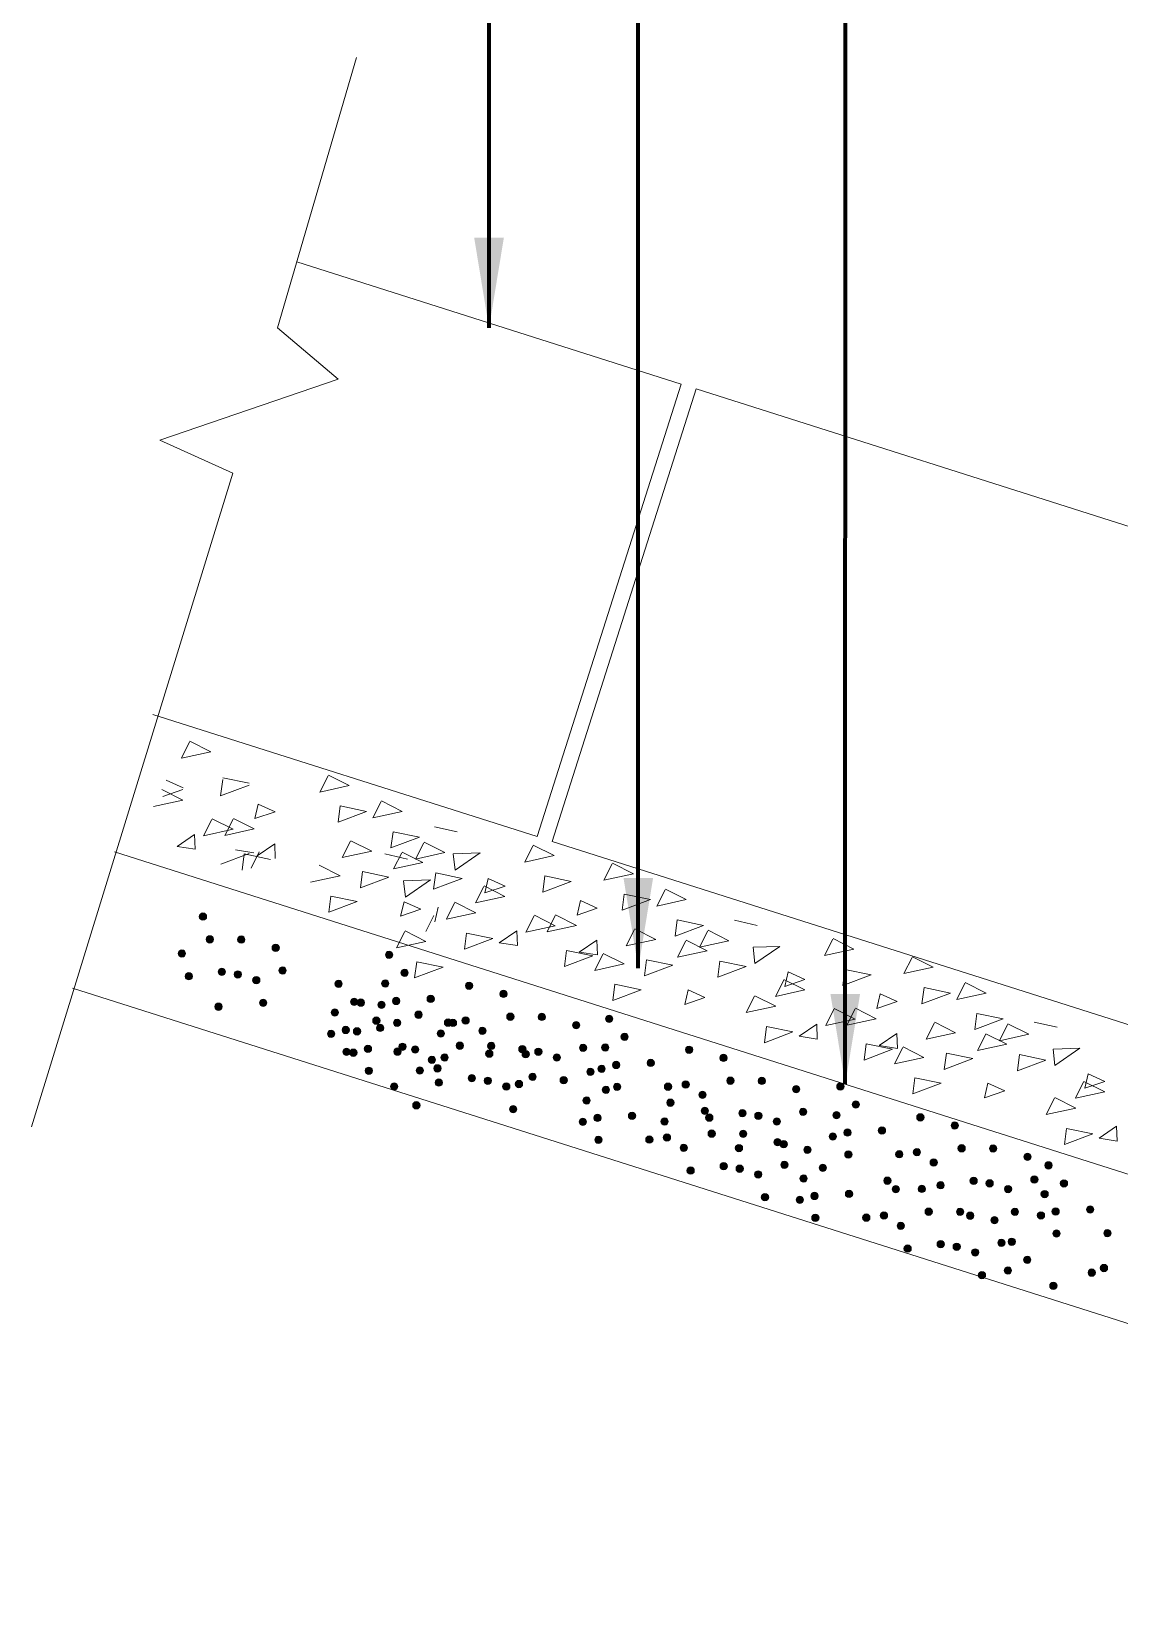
# Model space of a CAD drawing. Header units: inches. Extents: x 15 to 141071, y -30183 to 14738.
# Drawn here: x 73484.96 to 73493.4, y -30115.98 to -30103.7 of the extents above; entities that cross this region are included whole.
import ezdxf

# ---------------------------------------------------------------- set-up
doc = ezdxf.new("R2010")
doc.units = ezdxf.units.IN
doc.header["$MEASUREMENT"] = 0
doc.layers.add('LINE', color=7, linetype='Continuous')
doc.styles.get("Standard").update_dxf_attribs({"font": 'arial.ttf'})
doc.dimstyles.get("Standard").update_dxf_attribs({"dimtxt": 0.18, "dimasz": 0.18, "dimexe": 0.18, "dimexo": 0.0625, "dimgap": 0.09, "dimtad": 0, "dimtih": 1, "dimtoh": 1, "dimdec": 4, "dimzin": 0, "dimdsep": 46, "dimtxsty": 'Standard', "dimcen": 0.09, "dimadec": 0, "dimazin": 0, "dimtfac": 1, "dimtdec": 4, "dimtofl": 0, "dimtmove": 0, "dimatfit": 3, "dimfxl": 1, "dimtolj": 1, "dimtzin": 0, "dimarcsym": 0})

msp = doc.modelspace()

# ---------------------------------------------------------------- hatches: boundary and pattern name
at = {"layer": 'LINE', "lineweight": 20, "ltscale": 0.5}
for points in [[(73486.319116, -30110.576059, -1), (73486.265516, -30110.556911, -1)], [(73486.372564, -30110.752643, -1), (73486.318964, -30110.733495, -1)], [(73486.616304, -30110.754433, -1), (73486.562704, -30110.735284, -1)], [(73486.155682, -30110.862768, -1), (73486.102083, -30110.84362, -1)], [(73486.883345, -30110.818228, -1), (73486.829745, -30110.799079, -1)], [(73487.764874, -30110.860966, -1), (73487.708107, -30110.865091, -1)], [(73486.465733, -30111.005137, -1), (73486.412134, -30110.985989, -1)], [(73486.5898, -30111.024712, -1), (73486.536201, -30111.005564, -1)], [(73486.936793, -30110.994811, -1), (73486.883194, -30110.975663, -1)], [(73487.885074, -30111.000932, -1), (73487.828307, -30111.005057, -1)], [(73486.20913, -30111.039352, -1), (73486.155531, -30111.020204, -1)], [(73486.732774, -30111.068932, -1), (73486.679175, -30111.049784, -1)], [(73487.373094, -30111.085998, -1), (73487.316327, -30111.090123, -1)], [(73487.735133, -30111.083751, -1), (73487.678365, -30111.087876, -1)], [(73488.383899, -30111.11256, -1), (73488.3303, -30111.093412, -1)], [(73486.439229, -30111.275417, -1), (73486.38563, -30111.256269, -1)], [(73486.786222, -30111.245516, -1), (73486.732623, -30111.226368, -1)], [(73487.493294, -30111.225964, -1), (73487.436527, -30111.230089, -1)], [(73487.545836, -30111.232198, -1), (73487.489068, -30111.236323, -1)], [(73487.706495, -30111.249438, -1), (73487.649727, -30111.253563, -1)], [(73487.820182, -30111.219422, -1), (73487.763415, -30111.223547, -1)], [(73488.087828, -30111.203405, -1), (73488.03106, -30111.20753, -1)], [(73488.65094, -30111.176355, -1), (73488.597341, -30111.157207, -1)], [(73487.343353, -30111.308783, -1), (73487.286586, -30111.312908, -1)], [(73487.666036, -30111.372164, -1), (73487.609268, -30111.376289, -1)], [(73487.826694, -30111.389404, -1), (73487.769927, -30111.39353, -1)], [(73487.992119, -30111.337592, -1), (73487.93852, -30111.318444, -1)], [(73488.220466, -30111.39927, -1), (73488.166866, -30111.380122, -1)], [(73488.25916, -30111.401387, -1), (73488.205561, -30111.382239, -1)], [(73488.357395, -30111.38284, -1), (73488.303796, -30111.363692, -1)], [(73488.704388, -30111.352939, -1), (73488.650789, -30111.333791, -1)], [(73488.948128, -30111.354729, -1), (73488.894529, -30111.335581, -1)], [(73489.472256, -30111.357825, -1), (73489.415489, -30111.36195, -1)], [(73487.314715, -30111.47447, -1), (73487.257947, -30111.478595, -1)], [(73487.428403, -30111.444454, -1), (73487.371635, -30111.448579, -1)], [(73487.516094, -30111.454983, -1), (73487.459327, -30111.459108, -1)], [(73487.696048, -30111.428437, -1), (73487.639281, -30111.432562, -1)], [(73488.16486, -30111.483792, -1), (73488.111261, -30111.464644, -1)], [(73488.487507, -30111.463065, -1), (73488.433907, -30111.443917, -1)], [(73489.215169, -30111.418524, -1), (73489.16157, -30111.399376, -1)], [(73489.592456, -30111.497791, -1), (73489.535689, -30111.501916, -1)], [(73487.434915, -30111.614436, -1), (73487.378147, -30111.618562, -1)], [(73487.487456, -30111.62067, -1), (73487.430689, -30111.624795, -1)], [(73487.601144, -30111.590654, -1), (73487.544377, -30111.594779, -1)], [(73487.828686, -30111.624302, -1), (73487.775086, -30111.605154, -1)], [(73487.868789, -30111.574637, -1), (73487.812022, -30111.578762, -1)], [(73487.965616, -30111.607872, -1), (73487.912016, -30111.588724, -1)], [(73488.312608, -30111.577971, -1), (73488.259009, -30111.558823, -1)], [(73488.540955, -30111.639649, -1), (73488.487355, -30111.620501, -1)], [(73488.556348, -30111.579761, -1), (73488.502749, -30111.560613, -1)], [(73488.797557, -30111.605434, -1), (73488.743958, -30111.586286, -1)], [(73488.823389, -30111.643556, -1), (73488.76979, -30111.624408, -1)], [(73488.921624, -30111.625008, -1), (73488.868025, -30111.60586, -1)], [(73489.268617, -30111.595108, -1), (73489.215018, -30111.57596, -1)], [(73489.442515, -30111.580611, -1), (73489.385747, -30111.584736, -1)], [(73490.091281, -30111.60942, -1), (73490.037682, -30111.590272, -1)], [(73487.607656, -30111.760636, -1), (73487.550889, -30111.764761, -1)], [(73488.001427, -30111.770502, -1), (73487.947828, -30111.751354, -1)], [(73488.095727, -30111.688097, -1), (73488.042127, -30111.668949, -1)], [(73488.138357, -30111.754072, -1), (73488.084758, -30111.734923, -1)], [(73488.193962, -30111.669549, -1), (73488.140363, -30111.650401, -1)], [(73489.064598, -30111.669229, -1), (73489.010999, -30111.650081, -1)], [(73489.413877, -30111.746298, -1), (73489.357109, -30111.750423, -1)], [(73489.527565, -30111.716281, -1), (73489.470797, -30111.720406, -1)], [(73489.79521, -30111.700265, -1), (73489.738443, -30111.70439, -1)], [(73490.358322, -30111.673215, -1), (73490.304723, -30111.654067, -1)], [(73487.802182, -30111.894581, -1), (73487.748583, -30111.875433, -1)], [(73488.149175, -30111.864681, -1), (73488.095576, -30111.845533, -1)], [(73488.405777, -30111.830466, -1), (73488.352178, -30111.811318, -1)], [(73488.529845, -30111.85004, -1), (73488.476245, -30111.830892, -1)], [(73488.672818, -30111.894261, -1), (73488.619219, -30111.875113, -1)], [(73488.771054, -30111.875713, -1), (73488.717454, -30111.856565, -1)], [(73488.876837, -30111.82014, -1), (73488.823238, -30111.800992, -1)], [(73489.118046, -30111.845813, -1), (73489.064447, -30111.826665, -1)], [(73489.327224, -30111.768783, -1), (73489.270457, -30111.772908, -1)], [(73489.927848, -30111.896129, -1), (73489.874248, -30111.876981, -1)], [(73490.064777, -30111.879699, -1), (73490.011178, -30111.860551, -1)], [(73490.41177, -30111.849799, -1), (73490.358171, -30111.83065, -1)], [(73490.65551, -30111.851588, -1), (73490.601911, -30111.83244, -1)], [(73491.266873, -30111.88263, -1), (73491.210106, -30111.886756, -1)], [(73489.297482, -30111.991569, -1), (73489.240715, -30111.995694, -1)], [(73489.447424, -30111.908749, -1), (73489.390657, -30111.912875, -1)], [(73489.534077, -30111.886264, -1), (73489.477309, -30111.890389, -1)], [(73489.946249, -30112.020378, -1), (73489.892649, -30112.00123, -1)], [(73490.194889, -30111.959924, -1), (73490.141289, -30111.940776, -1)], [(73490.922551, -30111.915383, -1), (73490.868952, -30111.896235, -1)], [(73487.974924, -30112.040781, -1), (73487.921324, -30112.021633, -1)], [(73488.726266, -30112.070845, -1), (73488.672667, -30112.051697, -1)], [(73489.382532, -30112.127239, -1), (73489.325765, -30112.131365, -1)], [(73489.650178, -30112.111223, -1), (73489.59341, -30112.115348, -1)], [(73490.21329, -30112.084173, -1), (73490.159691, -30112.065025, -1)], [(73490.248337, -30112.136508, -1), (73490.194737, -30112.11736, -1)], [(73490.504939, -30112.102293, -1), (73490.45134, -30112.083145, -1)], [(73490.629007, -30112.121868, -1), (73490.575407, -30112.10272, -1)], [(73490.975999, -30112.091967, -1), (73490.9224, -30112.072819, -1)], [(73491.237132, -30112.105416, -1), (73491.180364, -30112.109541, -1)], [(73491.387073, -30112.022597, -1), (73491.330306, -30112.026722, -1)], [(73491.885898, -30112.134225, -1), (73491.832299, -30112.115077, -1)], [(73489.268844, -30112.157256, -1), (73489.212077, -30112.161381, -1)], [(73489.901344, -30112.166409, -1), (73489.847745, -30112.14726, -1)], [(73490.266738, -30112.260757, -1), (73490.213139, -30112.241609, -1)], [(73490.510478, -30112.262547, -1), (73490.456879, -30112.243398, -1)], [(73490.77198, -30112.166088, -1), (73490.718381, -30112.14694, -1)], [(73491.322182, -30112.241087, -1), (73491.265414, -30112.245212, -1)], [(73491.589827, -30112.22507, -1), (73491.53306, -30112.229195, -1)], [(73492.152939, -30112.19802, -1), (73492.09934, -30112.178872, -1)], [(73489.389044, -30112.297222, -1), (73489.332277, -30112.301347, -1)], [(73489.782815, -30112.307087, -1), (73489.729216, -30112.287939, -1)], [(73489.919745, -30112.290657, -1), (73489.866146, -30112.271509, -1)], [(73490.049857, -30112.370882, -1), (73489.996257, -30112.351734, -1)], [(73490.478436, -30112.372573, -1), (73490.424837, -30112.353424, -1)], [(73490.777519, -30112.326341, -1), (73490.72392, -30112.307193, -1)], [(73490.825428, -30112.342672, -1), (73490.771829, -30112.323524, -1)], [(73491.011095, -30112.374401, -1), (73490.954328, -30112.378526, -1)], [(73491.208494, -30112.271103, -1), (73491.151726, -30112.275228, -1)], [(73492.206387, -30112.374604, -1), (73492.152788, -30112.355456, -1)], [(73492.450127, -30112.376394, -1), (73492.396528, -30112.357246, -1)], [(73490.830967, -30112.502925, -1), (73490.777368, -30112.483777, -1)], [(73491.328694, -30112.411069, -1), (73491.271926, -30112.415194, -1)], [(73491.722465, -30112.420935, -1), (73491.668865, -30112.401786, -1)], [(73491.859394, -30112.404504, -1), (73491.805795, -30112.385356, -1)], [(73491.989506, -30112.48473, -1), (73491.935906, -30112.465581, -1)], [(73492.717168, -30112.440189, -1), (73492.663569, -30112.421041, -1)], [(73492.881975, -30112.495221, -1), (73492.825208, -30112.499346, -1)], [(73490.103305, -30112.547466, -1), (73490.049705, -30112.528318, -1)], [(73490.359907, -30112.513251, -1), (73490.306308, -30112.494103, -1)], [(73490.483974, -30112.532826, -1), (73490.430375, -30112.513678, -1)], [(73490.626948, -30112.577046, -1), (73490.573349, -30112.557898, -1)], [(73490.981354, -30112.597186, -1), (73490.924586, -30112.601312, -1)], [(73491.131295, -30112.514367, -1), (73491.074528, -30112.518492, -1)], [(73491.63012, -30112.625996, -1), (73491.576521, -30112.606848, -1)], [(73492.299556, -30112.627099, -1), (73492.245957, -30112.60795, -1)], [(73492.770616, -30112.616773, -1), (73492.717017, -30112.597624, -1)], [(73490.680396, -30112.75363, -1), (73490.626797, -30112.734482, -1)], [(73491.066404, -30112.732857, -1), (73491.009636, -30112.736982, -1)], [(73491.334049, -30112.71684, -1), (73491.277282, -30112.720966, -1)], [(73491.695961, -30112.691214, -1), (73491.642362, -30112.672066, -1)], [(73491.897161, -30112.689791, -1), (73491.843562, -30112.670642, -1)], [(73492.042954, -30112.661313, -1), (73491.989354, -30112.642165, -1)], [(73492.423624, -30112.646673, -1), (73492.370024, -30112.627525, -1)], [(73492.566597, -30112.690894, -1), (73492.512998, -30112.671745, -1)], [(73492.852234, -30112.718007, -1), (73492.795467, -30112.722132, -1)], [(73493.002175, -30112.635187, -1), (73492.945408, -30112.639313, -1)], [(73490.952716, -30112.762873, -1), (73490.895948, -30112.766999, -1)], [(73491.950609, -30112.866375, -1), (73491.89701, -30112.847226, -1)], [(73492.194349, -30112.868164, -1), (73492.14075, -30112.849016, -1)], [(73492.620045, -30112.867477, -1), (73492.566446, -30112.848329, -1)], [(73492.937284, -30112.853677, -1), (73492.880517, -30112.857803, -1)], [(73493.204929, -30112.837661, -1), (73493.148162, -30112.841786, -1)], [(73491.072916, -30112.90284, -1), (73491.016148, -30112.906965, -1)], [(73491.466687, -30112.912705, -1), (73491.413087, -30112.893557, -1)], [(73491.603616, -30112.896275, -1), (73491.550017, -30112.877127, -1)], [(73491.733728, -30112.9765, -1), (73491.680128, -30112.957352, -1)], [(73492.273053, -30112.897378, -1), (73492.219454, -30112.87823, -1)], [(73492.46139, -30112.931959, -1), (73492.407791, -30112.912811, -1)], [(73492.823596, -30112.883694, -1), (73492.766829, -30112.887819, -1)], [(73492.043778, -30113.118869, -1), (73491.990179, -30113.099721, -1)], [(73492.514838, -30113.108543, -1), (73492.461239, -30113.089395, -1)], [(73492.59683, -30113.088057, -1), (73492.540063, -30113.092182, -1)], [(73492.943796, -30113.02366, -1), (73492.887029, -30113.027785, -1)], [(73493.337567, -30113.033525, -1), (73493.283968, -30113.014377, -1)], [(73491.787176, -30113.153084, -1), (73491.733576, -30113.133936, -1)], [(73492.167846, -30113.138444, -1), (73492.114246, -30113.119295, -1)], [(73492.310819, -30113.182664, -1), (73492.25722, -30113.163516, -1)], [(73492.71703, -30113.228023, -1), (73492.660263, -30113.232148, -1)], [(73492.364267, -30113.359248, -1), (73492.310668, -30113.3401, -1)], [(73492.567089, -30113.310842, -1), (73492.510322, -30113.314968, -1)], [(73493.215855, -30113.339652, -1), (73493.162256, -30113.320503, -1)], [(73493.311063, -30113.303805, -1), (73493.257464, -30113.284657, -1)], [(73492.919784, -30113.430496, -1), (73492.863017, -30113.434622, -1)]]:
    msp.add_hatch(color=7, dxfattribs=at).paths.add_polyline_path(points)

# ---------------------------------------------------------------- linework, layer by layer
at = {"layer": 'LINE', "color": 7, "lineweight": 20, "ltscale": 0.5}
for p, q in [((73490.003485, -30106.434097), (73487.020534, -30105.485263)), ((73490.003485, -30106.434097), (73488.886425, -30109.945917)), ((73490.119135, -30106.470884), (73489.002075, -30109.982704)), ((73495.354165, -30108.136073), (73490.119135, -30106.470884)), ((73488.886425, -30109.945917), (73485.903473, -30108.997082)), ((73486.187984, -30109.209741), (73486.124305, -30109.336346)), ((73486.352522, -30109.286511), (73486.190388, -30109.204962)), ((73486.124305, -30109.336346), (73486.352522, -30109.286511)), ((73486.007809, -30109.508768), (73486.138251, -30109.567545)), ((73486.429303, -30109.628347), (73486.445346, -30109.502512)), ((73486.44744, -30109.489334), (73486.651698, -30109.53212)), ((73487.263314, -30109.473021), (73487.199635, -30109.599626)), ((73487.427852, -30109.549791), (73487.265718, -30109.468242)), ((73486.13579, -30109.662016), (73485.973656, -30109.580467)), ((73486.136157, -30109.580723), (73485.979456, -30109.63447)), ((73486.649605, -30109.545298), (73486.429303, -30109.628347)), ((73487.199635, -30109.599626), (73487.427852, -30109.549791)), ((73485.907573, -30109.71185), (73486.13579, -30109.662016)), ((73486.694627, -30109.805816), (73486.720886, -30109.693292)), ((73486.851327, -30109.752069), (73486.694627, -30109.805816)), ((73486.720886, -30109.693292), (73486.851327, -30109.752069)), ((73487.340232, -30109.833091), (73487.356276, -30109.707256)), ((73487.560534, -30109.750042), (73487.340232, -30109.833091)), ((73487.356276, -30109.707256), (73487.560534, -30109.750042)), ((73487.674199, -30109.673554), (73487.61052, -30109.800159)), ((73487.61052, -30109.800159), (73487.838737, -30109.750324)), ((73487.838737, -30109.750324), (73487.676603, -30109.668775)), ((73486.36118, -30109.811782), (73486.297501, -30109.938386)), ((73486.297501, -30109.938386), (73486.525718, -30109.888552)), ((73486.525718, -30109.888552), (73486.363584, -30109.807003)), ((73486.525728, -30109.809531), (73486.462049, -30109.936136)), ((73486.462049, -30109.936136), (73486.690265, -30109.886301)), ((73486.690265, -30109.886301), (73486.528132, -30109.804752)), ((73488.265568, -30109.909492), (73488.088627, -30109.869129)), ((73486.090853, -30110.022108), (73486.227339, -30109.928217)), ((73486.227339, -30109.928217), (73486.232293, -30110.043659)), ((73486.712255, -30110.094372), (73486.848741, -30110.000481)), ((73486.848741, -30110.000481), (73486.853695, -30110.115922)), ((73487.436753, -30109.982214), (73487.373074, -30110.108819)), ((73487.601291, -30110.058985), (73487.439157, -30109.977435)), ((73487.751117, -30110.033624), (73487.767161, -30109.907789)), ((73487.971419, -30109.950575), (73487.751117, -30110.033624)), ((73487.767161, -30109.907789), (73487.971419, -30109.950575)), ((73488.005247, -30109.993169), (73487.941568, -30110.119774)), ((73488.169785, -30110.069939), (73488.007651, -30109.98839)), ((73488.852548, -30110.016672), (73488.788869, -30110.143277)), ((73489.017086, -30110.093442), (73488.854952, -30110.011893)), ((73494.237105, -30111.647893), (73489.002075, -30109.982704)), ((73500.888827, -30114.924707), (73485.605679, -30110.063354)), ((73486.232293, -30110.043659), (73486.090853, -30110.022108)), ((73486.650216, -30110.077703), (73486.429914, -30110.160751)), ((73486.687201, -30110.070564), (73486.545761, -30110.049014)), ((73486.596408, -30110.206109), (73486.612452, -30110.080275)), ((73486.612452, -30110.080275), (73486.81671, -30110.123061)), ((73486.729068, -30110.063615), (73486.665389, -30110.190219)), ((73487.373074, -30110.108819), (73487.601291, -30110.058985)), ((73487.880285, -30110.119447), (73487.703343, -30110.079084)), ((73487.834687, -30110.070395), (73487.771008, -30110.196999)), ((73487.999225, -30110.147165), (73487.837091, -30110.065616)), ((73487.941568, -30110.119774), (73488.169785, -30110.069939)), ((73488.233771, -30110.079513), (73488.442332, -30110.072156)), ((73488.248318, -30110.20553), (73488.233771, -30110.079513)), ((73488.442332, -30110.072156), (73488.248318, -30110.20553)), ((73488.788869, -30110.143277), (73489.017086, -30110.093442)), ((73487.127744, -30110.299489), (73487.35596, -30110.249654)), ((73487.35596, -30110.249654), (73487.193827, -30110.168105)), ((73487.513671, -30110.342284), (73487.529715, -30110.21645)), ((73487.733973, -30110.259236), (73487.513671, -30110.342284)), ((73487.529715, -30110.21645), (73487.733973, -30110.259236)), ((73487.771008, -30110.196999), (73487.999225, -30110.147165)), ((73488.082165, -30110.353239), (73488.098208, -30110.227405)), ((73488.098208, -30110.227405), (73488.302467, -30110.27019)), ((73488.929466, -30110.376742), (73488.94551, -30110.250907)), ((73488.94551, -30110.250907), (73489.149768, -30110.293693)), ((73489.467617, -30110.157505), (73489.403938, -30110.28411)), ((73489.403938, -30110.28411), (73489.632155, -30110.234275)), ((73489.632155, -30110.234275), (73489.470021, -30110.152726)), ((73487.848487, -30110.289468), (73488.057048, -30110.282111)), ((73487.863034, -30110.415485), (73487.848487, -30110.289468)), ((73488.057048, -30110.282111), (73487.863034, -30110.415485)), ((73488.302467, -30110.27019), (73488.082165, -30110.353239)), ((73488.471416, -30110.333641), (73488.407736, -30110.460246)), ((73488.635953, -30110.410411), (73488.473819, -30110.328862)), ((73488.47962, -30110.382865), (73488.505879, -30110.270341)), ((73488.63632, -30110.329118), (73488.47962, -30110.382865)), ((73488.505879, -30110.270341), (73488.63632, -30110.329118)), ((73489.149768, -30110.293693), (73488.929466, -30110.376742)), ((73489.878502, -30110.358038), (73489.814823, -30110.484643)), ((73490.04304, -30110.434808), (73489.880906, -30110.353259)), ((73487.26834, -30110.532954), (73487.284384, -30110.407119)), ((73487.488642, -30110.449905), (73487.26834, -30110.532954)), ((73487.284384, -30110.407119), (73487.488642, -30110.449905)), ((73487.826167, -30110.563329), (73487.852426, -30110.450804)), ((73487.852426, -30110.450804), (73487.982867, -30110.509582)), ((73488.092242, -30110.605998), (73488.118501, -30110.493474)), ((73488.245272, -30110.459731), (73488.181593, -30110.586336)), ((73488.409809, -30110.536501), (73488.247676, -30110.454952)), ((73488.407736, -30110.460246), (73488.635953, -30110.410411)), ((73489.19479, -30110.554211), (73489.221049, -30110.441687)), ((73489.351491, -30110.500464), (73489.19479, -30110.554211)), ((73489.221049, -30110.441687), (73489.351491, -30110.500464)), ((73489.544535, -30110.517575), (73489.560579, -30110.39174)), ((73489.764837, -30110.434526), (73489.544535, -30110.517575)), ((73489.560579, -30110.39174), (73489.764837, -30110.434526)), ((73489.814823, -30110.484643), (73490.04304, -30110.434808)), ((73487.982867, -30110.509582), (73487.826167, -30110.563329)), ((73488.084038, -30110.556774), (73488.020359, -30110.683379)), ((73488.181593, -30110.586336), (73488.409809, -30110.536501)), ((73488.861343, -30110.560177), (73488.797664, -30110.686782)), ((73489.025881, -30110.636947), (73488.863747, -30110.555398)), ((73489.025891, -30110.557926), (73488.962212, -30110.684531)), ((73489.190429, -30110.634697), (73489.028295, -30110.553147)), ((73489.95542, -30110.718108), (73489.971464, -30110.592273)), ((73489.971464, -30110.592273), (73490.175722, -30110.635059)), ((73490.592613, -30110.634751), (73490.415671, -30110.594388)), ((73487.857894, -30110.682864), (73487.794215, -30110.809469)), ((73488.022432, -30110.759634), (73487.860298, -30110.678085)), ((73488.322189, -30110.819801), (73488.338233, -30110.693966)), ((73488.542491, -30110.736752), (73488.322189, -30110.819801)), ((73488.338233, -30110.693966), (73488.542491, -30110.736752)), ((73488.591016, -30110.770503), (73488.727502, -30110.676613)), ((73488.727502, -30110.676613), (73488.732456, -30110.792054)), ((73488.797664, -30110.686782), (73489.025881, -30110.636947)), ((73488.962212, -30110.684531), (73489.190429, -30110.634697)), ((73489.212419, -30110.842767), (73489.348904, -30110.748876)), ((73489.348904, -30110.748876), (73489.353859, -30110.864318)), ((73489.641056, -30110.666698), (73489.577377, -30110.793303)), ((73489.577377, -30110.793303), (73489.805594, -30110.743468)), ((73489.805594, -30110.743468), (73489.64346, -30110.661919)), ((73490.175722, -30110.635059), (73489.95542, -30110.718108)), ((73490.203528, -30110.831649), (73490.041394, -30110.750099)), ((73490.20955, -30110.677653), (73490.145871, -30110.804258)), ((73490.374088, -30110.754423), (73490.211954, -30110.672874)), ((73491.179593, -30110.741932), (73491.115914, -30110.868536)), ((73491.344131, -30110.818702), (73491.181997, -30110.737153)), ((73487.794215, -30110.809469), (73488.022432, -30110.759634)), ((73488.732456, -30110.792054), (73488.591016, -30110.770503)), ((73489.096572, -30110.954505), (73489.112615, -30110.82867)), ((73489.316874, -30110.871456), (73489.096572, -30110.954505)), ((73489.112615, -30110.82867), (73489.316874, -30110.871456)), ((73489.353859, -30110.864318), (73489.212419, -30110.842767)), ((73489.395726, -30110.857368), (73489.332047, -30110.983973)), ((73489.560263, -30110.934138), (73489.39813, -30110.852589)), ((73490.03899, -30110.754878), (73489.975311, -30110.881483)), ((73489.975311, -30110.881483), (73490.203528, -30110.831649)), ((73490.145871, -30110.804258), (73490.374088, -30110.754423)), ((73490.560815, -30110.804773), (73490.769377, -30110.797416)), ((73490.575363, -30110.930789), (73490.560815, -30110.804773)), ((73490.769377, -30110.797416), (73490.575363, -30110.930789)), ((73491.115914, -30110.868536), (73491.344131, -30110.818702)), ((73487.934812, -30111.042934), (73487.950856, -30110.917099)), ((73488.155114, -30110.959885), (73487.934812, -30111.042934)), ((73487.950856, -30110.917099), (73488.155114, -30110.959885)), ((73489.332047, -30110.983973), (73489.560263, -30110.934138)), ((73489.717974, -30111.026768), (73489.734018, -30110.900934)), ((73489.938276, -30110.943719), (73489.717974, -30111.026768)), ((73489.734018, -30110.900934), (73489.938276, -30110.943719)), ((73490.286468, -30111.037723), (73490.302511, -30110.911888)), ((73490.50677, -30110.954674), (73490.286468, -30111.037723)), ((73490.302511, -30110.911888), (73490.50677, -30110.954674)), ((73490.806665, -30111.108125), (73490.832924, -30110.995601)), ((73490.832924, -30110.995601), (73490.963365, -30111.054378)), ((73491.256511, -30111.102002), (73491.272554, -30110.976167)), ((73491.272554, -30110.976167), (73491.476813, -30111.018953)), ((73491.794662, -30110.882764), (73491.730983, -30111.009369)), ((73491.730983, -30111.009369), (73491.9592, -30110.959535)), ((73491.9592, -30110.959535), (73491.797066, -30110.877985)), ((73500.563597, -30115.982252), (73485.280449, -30111.120899)), ((73489.472643, -30111.217438), (73489.488687, -30111.091603)), ((73489.488687, -30111.091603), (73489.692945, -30111.134389)), ((73490.79846, -30111.0589), (73490.734781, -30111.185505)), ((73490.962998, -30111.135671), (73490.800864, -30111.054121)), ((73490.963365, -30111.054378), (73490.806665, -30111.108125)), ((73491.476813, -30111.018953), (73491.256511, -30111.102002)), ((73491.87158, -30111.242834), (73491.887623, -30111.117)), ((73491.887623, -30111.117), (73492.091882, -30111.159786)), ((73492.205547, -30111.083297), (73492.141868, -30111.209902)), ((73492.370085, -30111.160068), (73492.207951, -30111.078518)), ((73489.692945, -30111.134389), (73489.472643, -30111.217438)), ((73490.03047, -30111.247813), (73490.056729, -30111.135288)), ((73490.18717, -30111.194065), (73490.03047, -30111.247813)), ((73490.056729, -30111.135288), (73490.18717, -30111.194065)), ((73490.572317, -30111.184991), (73490.508638, -30111.311596)), ((73490.736854, -30111.261761), (73490.57472, -30111.180212)), ((73490.734781, -30111.185505), (73490.962998, -30111.135671)), ((73491.521835, -30111.279471), (73491.548094, -30111.166947)), ((73491.678536, -30111.225724), (73491.521835, -30111.279471)), ((73491.548094, -30111.166947), (73491.678536, -30111.225724)), ((73492.091882, -30111.159786), (73491.87158, -30111.242834)), ((73492.141868, -30111.209902), (73492.370085, -30111.160068)), ((73490.508638, -30111.311596), (73490.736854, -30111.261761)), ((73491.188388, -30111.285436), (73491.124709, -30111.412041)), ((73491.124709, -30111.412041), (73491.352926, -30111.362207)), ((73491.352926, -30111.362207), (73491.190792, -30111.280657)), ((73491.352936, -30111.283186), (73491.289257, -30111.409791)), ((73491.289257, -30111.409791), (73491.517473, -30111.359956)), ((73491.517473, -30111.359956), (73491.35534, -30111.278407)), ((73492.282465, -30111.443367), (73492.298509, -30111.317533)), ((73492.502767, -30111.360319), (73492.282465, -30111.443367)), ((73492.298509, -30111.317533), (73492.502767, -30111.360319)), ((73490.649234, -30111.545061), (73490.665278, -30111.419226)), ((73490.869536, -30111.462012), (73490.649234, -30111.545061)), ((73490.665278, -30111.419226), (73490.869536, -30111.462012)), ((73490.918061, -30111.495763), (73491.054547, -30111.401872)), ((73491.054547, -30111.401872), (73491.059501, -30111.517314)), ((73491.539463, -30111.568026), (73491.675949, -30111.474136)), ((73491.675949, -30111.474136), (73491.680903, -30111.589577)), ((73491.968101, -30111.391958), (73491.904422, -30111.518563)), ((73491.904422, -30111.518563), (73492.132639, -30111.468728)), ((73492.132639, -30111.468728), (73491.970505, -30111.387179)), ((73492.366035, -30111.480138), (73492.302356, -30111.606743)), ((73492.530573, -30111.556908), (73492.368439, -30111.475359)), ((73492.536595, -30111.402913), (73492.472916, -30111.529518)), ((73492.472916, -30111.529518), (73492.701132, -30111.479683)), ((73492.701132, -30111.479683), (73492.538999, -30111.398134)), ((73492.920532, -30111.425965), (73492.74359, -30111.385602)), ((73491.059501, -30111.517314), (73490.918061, -30111.495763)), ((73491.423616, -30111.679764), (73491.43966, -30111.55393)), ((73491.643918, -30111.596715), (73491.423616, -30111.679764)), ((73491.43966, -30111.55393), (73491.643918, -30111.596715)), ((73491.680903, -30111.589577), (73491.539463, -30111.568026)), ((73491.722771, -30111.582628), (73491.659092, -30111.709232)), ((73491.887308, -30111.659398), (73491.725174, -30111.577848)), ((73492.302356, -30111.606743), (73492.530573, -30111.556908)), ((73492.888734, -30111.595986), (73493.097296, -30111.588629)), ((73492.903282, -30111.722003), (73492.888734, -30111.595986)), ((73493.097296, -30111.588629), (73492.903282, -30111.722003)), ((73491.659092, -30111.709232), (73491.887308, -30111.659398)), ((73492.045019, -30111.752028), (73492.061062, -30111.626193)), ((73492.265321, -30111.668979), (73492.045019, -30111.752028)), ((73492.061062, -30111.626193), (73492.265321, -30111.668979)), ((73492.613512, -30111.762983), (73492.629556, -30111.637148)), ((73492.833814, -30111.679934), (73492.613512, -30111.762983)), ((73492.629556, -30111.637148), (73492.833814, -30111.679934)), ((73491.799688, -30111.942697), (73491.815732, -30111.816863)), ((73491.815732, -30111.816863), (73492.01999, -30111.859649)), ((73493.126379, -30111.850114), (73493.0627, -30111.976719)), ((73493.290916, -30111.926884), (73493.128783, -30111.845335)), ((73493.134583, -30111.899338), (73493.160842, -30111.786814)), ((73493.291284, -30111.845591), (73493.134583, -30111.899338)), ((73493.160842, -30111.786814), (73493.291284, -30111.845591)), ((73492.01999, -30111.859649), (73491.799688, -30111.942697)), ((73492.357514, -30111.973072), (73492.383774, -30111.860548)), ((73492.514215, -30111.919325), (73492.357514, -30111.973072)), ((73492.383774, -30111.860548), (73492.514215, -30111.919325)), ((73492.900235, -30111.976204), (73492.836556, -30112.102809)), ((73493.064773, -30112.052974), (73492.902639, -30111.971425)), ((73493.0627, -30111.976719), (73493.290916, -30111.926884)), ((73492.836556, -30112.102809), (73493.064773, -30112.052974)), ((73492.977153, -30112.336274), (73492.993197, -30112.210439)), ((73492.993197, -30112.210439), (73493.197455, -30112.253225)), ((73493.24598, -30112.286976), (73493.382465, -30112.193086)), ((73493.382465, -30112.193086), (73493.38742, -30112.308527)), ((73493.197455, -30112.253225), (73492.977153, -30112.336274)), ((73493.38742, -30112.308527), (73493.24598, -30112.286976))]:
    msp.add_line(p, q, dxfattribs=at)
msp.add_lwpolyline([(73484.962773, -30112.19953), (73486.523976, -30107.125495), (73485.957919, -30106.868458), (73487.341891, -30106.394946), (73486.870799, -30105.997739), (73487.484112, -30103.898634)], dxfattribs=at)
for centre in [(73486.292316, -30110.566485), (73486.345764, -30110.743069), (73486.589504, -30110.744859), (73486.128883, -30110.853194), (73486.856545, -30110.808654), (73487.73649, -30110.863028), (73486.438933, -30110.995563), (73486.563001, -30111.015138), (73486.909993, -30110.985237), (73487.85669, -30111.002994), (73486.182331, -30111.029778), (73486.705974, -30111.059358), (73487.344711, -30111.08806), (73487.706749, -30111.085814), (73488.357099, -30111.102986), (73486.41243, -30111.265843), (73486.759422, -30111.235942), (73487.464911, -30111.228026), (73487.517452, -30111.23426), (73487.678111, -30111.251501), (73487.791799, -30111.221484), (73488.059444, -30111.205468), (73488.62414, -30111.166781), (73487.314969, -30111.310846), (73487.637652, -30111.374226), (73487.798311, -30111.391467), (73487.965319, -30111.328018), (73488.193666, -30111.389696), (73488.23236, -30111.391813), (73488.330596, -30111.373266), (73488.677588, -30111.343365), (73488.921328, -30111.345155), (73489.443873, -30111.359888), (73487.286331, -30111.476533), (73487.400019, -30111.446517), (73487.48771, -30111.457046), (73487.667664, -30111.4305), (73488.138061, -30111.474218), (73488.460707, -30111.453491), (73489.188369, -30111.40895), (73489.564073, -30111.499854), (73487.406531, -30111.616499), (73487.459072, -30111.622733), (73487.57276, -30111.592716), (73487.801886, -30111.614728), (73487.840406, -30111.5767), (73487.938816, -30111.598298), (73488.285808, -30111.568397), (73488.514155, -30111.630075), (73488.529549, -30111.570187), (73488.770758, -30111.59586), (73488.79659, -30111.633982), (73488.894825, -30111.615434), (73489.241817, -30111.585534), (73489.414131, -30111.582673), (73490.064481, -30111.599846), (73487.579272, -30111.762699), (73487.974627, -30111.760928), (73488.068927, -30111.678523), (73488.111557, -30111.744497), (73488.167162, -30111.659975), (73489.037799, -30111.659655), (73489.385493, -30111.74836), (73489.499181, -30111.718344), (73489.766826, -30111.702327), (73490.331522, -30111.663641), (73487.775383, -30111.885007), (73488.122375, -30111.855107), (73488.378978, -30111.820892), (73488.503045, -30111.840466), (73488.646019, -30111.884687), (73488.744254, -30111.866139), (73488.850038, -30111.810566), (73489.091247, -30111.836239), (73489.29884, -30111.770846), (73489.901048, -30111.886555), (73490.037978, -30111.870125), (73490.38497, -30111.840225), (73490.62871, -30111.842014), (73491.23849, -30111.884693), (73489.269099, -30111.993631), (73489.41904, -30111.910812), (73489.505693, -30111.888326), (73489.919449, -30112.010804), (73490.168089, -30111.95035), (73490.895752, -30111.905809), (73487.948124, -30112.031207), (73488.699467, -30112.061271), (73489.354149, -30112.129302), (73489.621794, -30112.113285), (73490.18649, -30112.074599), (73490.221537, -30112.126934), (73490.47814, -30112.092719), (73490.602207, -30112.112294), (73490.9492, -30112.082393), (73491.208748, -30112.107479), (73491.35869, -30112.024659), (73491.859098, -30112.124651), (73489.240461, -30112.159318), (73489.874544, -30112.156835), (73490.239938, -30112.251183), (73490.483678, -30112.252972), (73490.745181, -30112.156514), (73491.293798, -30112.243149), (73491.561443, -30112.227132), (73492.126139, -30112.188446), (73489.360661, -30112.299284), (73489.756016, -30112.297513), (73489.892946, -30112.281083), (73490.023057, -30112.361308), (73490.451636, -30112.362999), (73490.750719, -30112.316767), (73490.798629, -30112.333098), (73490.982712, -30112.376464), (73491.18011, -30112.273166), (73492.179587, -30112.36503), (73492.423328, -30112.36682), (73490.804167, -30112.493351), (73491.30031, -30112.413132), (73491.695665, -30112.411361), (73491.832595, -30112.39493), (73491.962706, -30112.475155), (73492.690369, -30112.430615), (73492.853592, -30112.497284), (73490.076505, -30112.537892), (73490.333107, -30112.503677), (73490.457175, -30112.523252), (73490.600149, -30112.567472), (73490.95297, -30112.599249), (73491.102911, -30112.51643), (73491.60332, -30112.616422), (73492.272757, -30112.617525), (73492.743817, -30112.607198), (73490.653597, -30112.744056), (73491.03802, -30112.73492), (73491.305665, -30112.718903), (73491.669161, -30112.68164), (73491.870361, -30112.680217), (73492.016154, -30112.651739), (73492.396824, -30112.637099), (73492.539798, -30112.681319), (73492.82385, -30112.720069), (73492.973792, -30112.63725), (73490.924332, -30112.764936), (73491.923809, -30112.8568), (73492.167549, -30112.85859), (73492.593246, -30112.857903), (73492.9089, -30112.85574), (73493.176545, -30112.839723), (73491.044532, -30112.904902), (73491.439887, -30112.903131), (73491.576817, -30112.886701), (73491.706928, -30112.966926), (73492.246253, -30112.887804), (73492.434591, -30112.922385), (73492.795212, -30112.885756), (73492.016979, -30113.109295), (73492.488039, -30113.098969), (73492.568447, -30113.09012), (73492.915412, -30113.025722), (73493.310767, -30113.023951), (73491.760376, -30113.14351), (73492.141046, -30113.12887), (73492.28402, -30113.17309), (73492.688647, -30113.230086), (73492.337468, -30113.349674), (73492.538705, -30113.312905), (73493.189056, -30113.330078), (73493.284264, -30113.294231), (73492.8914, -30113.432559)]:
    msp.add_circle(centre, 0.028458, dxfattribs=at)

# ---------------------------------------------------------------- leaders
for points in [[(73488.512009, -30105.997672), (73488.512009, -30094.898579), (73491.409762, -30094.89982)], [(73489.670404, -30110.965973), (73489.670404, -30097.557369), (73491.982757, -30097.557369)], [(73491.276224, -30111.867074), (73491.277576, -30103.034691), (73493.048498, -30103.034691)]]:
    msp.add_leader(points, dimstyle='Standard', override={"dimtxt": 0.9, "dimasz": 0.7, "dimclrd": 7, "dimclre": 7, "dimclrt": 7, "dimlwd": 65535, "dimlwe": 65535}, dxfattribs=at)

doc.saveas('drawing.dxf')
